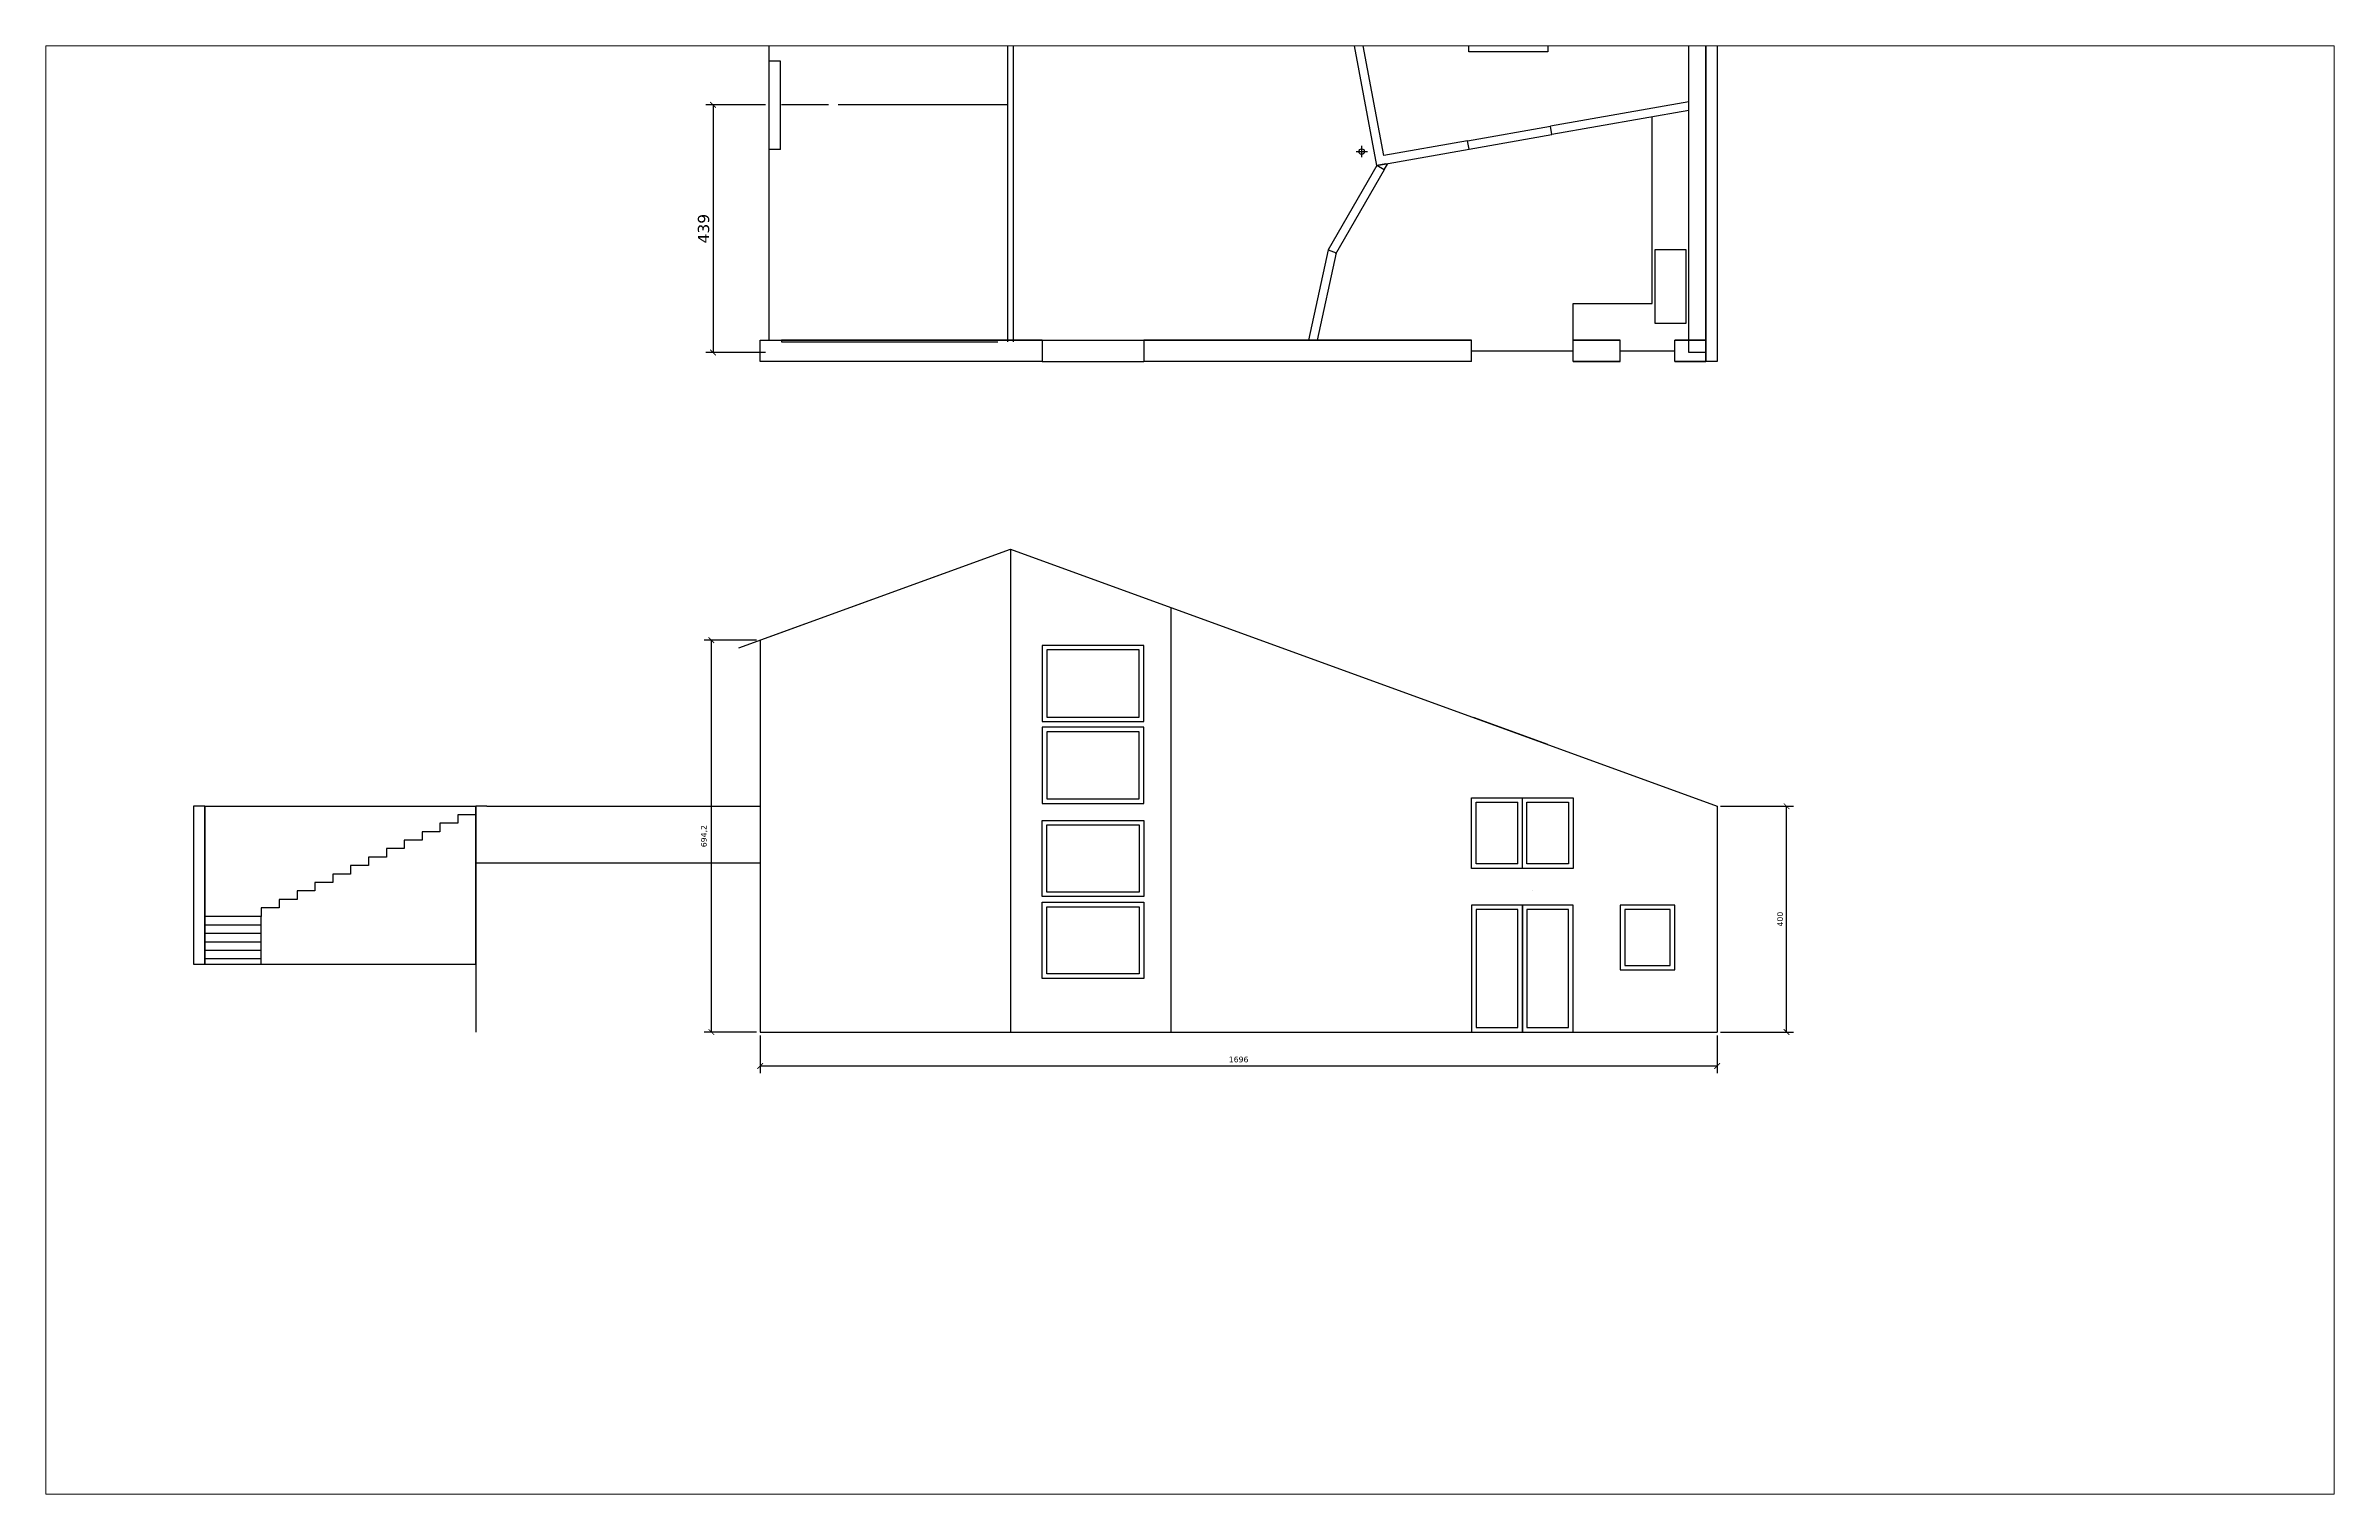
# Paper-space layout 'façade-est' of a CAD drawing. Header units: centimetres. Extents: x -73 to 333, y -23 to 233.
# The model-space entities are those that its viewports show. They can reach past a viewport. Long polylines and large blocks are cut down to what shows.
import ezdxf

# ---------------------------------------------------------------- set-up
doc = ezdxf.new("R2010")
doc.units = ezdxf.units.CM
doc.header["$PDMODE"] = 34
doc.header["$PDSIZE"] = 100
for name, color, linetype in [('A-FP 1', 2, 'Continuous'), ('A-Roof', 2, 'Continuous'), ('A-Wall', 30, 'Continuous'), ('AC-Calcul ratios', 4, 'Continuous'), ('Dimensions', 6, 'Continuous'), ('Facade-VUE', 233, 'Continuous'), ('I-Cloison', 11, 'Continuous'), ('I-STAIRS', 44, 'Continuous'), ('Isolant pourtour radier', 36, 'Continuous'), ('Mobilier PMR', 201, 'Continuous'), ('Mur de soutenement', 1, 'Continuous'), ('Portes', 3, 'Continuous'), ('Title Block', 250, 'Continuous')]:
    doc.layers.add(name, color=color, linetype=linetype)
doc.styles.add('Seb', font='Verdana.ttf')
doc.dimstyles.new('d', dxfattribs={"dimtxt": 1, "dimasz": 1, "dimexe": 1.25, "dimexo": 0.625, "dimtad": 1, "dimdec": 1, "dimlfac": 0.1, "dimtxsty": 'Seb', "dimblk": 'ARCHTICK', "dimblk1": 'ARCHTICK', "dimblk2": 'ARCHTICK', "dimcen": 2.5, "dimclrd": 256, "dimclre": 256, "dimadec": 0, "dimazin": 0, "dimtfac": 1, "dimtdec": 1, "dimtmove": 0, "dimatfit": 3, "dimldrblk": 'ARCHTICK', "dimfxl": 1, "dimlwd": -1, "dimlwe": -1, "dimarcsym": 0})

# ---------------------------------------------------------------- blocks, each defined once
blk = doc.blocks.new('_ArchTick')
at = {"color": 0, "linetype": 'ByBlock', "const_width": 0.15}
blk.add_lwpolyline([(-0.5, -0.5), (0.5, 0.5)], dxfattribs=at)
blk = doc.blocks.new('*D2287')
at = {"layer": 'Defpoints', "color": 0, "transparency": 16777216}
for p in [(546431, 88371), (545437, 83981), (546431, 83981)]:
    blk.add_point(p, dxfattribs=at)
at = {"layer": 'Dimensions', "transparency": 16777216}
for p, q in [((546368, 88371), (545312, 88371)), ((545437, 88371), (545437, 83981)), ((546368, 83981), (545312, 83981))]:
    blk.add_line(p, q, dxfattribs=at)
at = {"layer": 'Dimensions', "transparency": 16777216, "xscale": 100, "yscale": 100, "zscale": 100}
for p, rotation in [((545437, 88371), 90), ((545437, 83981), 270)]:
    blk.add_blockref('_ArchTick', p, dxfattribs=dict(at, rotation=rotation))
at = {"layer": 'Dimensions', "color": 0, "transparency": 16777216, "insert": (545270, 86176), "char_height": 200, "attachment_point": 5, "rotation": 90, "style": 'Seb'}
blk.add_mtext('439', dxfattribs=at)
blk = doc.blocks.new('*D2806')
at = {"layer": 'Defpoints', "color": 0, "transparency": 16777216}
for p in [(546271, 71942), (563231, 71942), (563231, 71340)]:
    blk.add_point(p, dxfattribs=at)
at = {"layer": 'Dimensions', "transparency": 16777216}
for p, q in [((546271, 71879), (546271, 71215)), ((563231, 71879), (563231, 71215)), ((546271, 71340), (563231, 71340))]:
    blk.add_line(p, q, dxfattribs=at)
at = {"layer": 'Dimensions', "transparency": 16777216, "xscale": 100, "yscale": 100, "zscale": 100, "rotation": 180}
blk.add_blockref('_ArchTick', (546271, 71340), dxfattribs=at)
at = {"layer": 'Dimensions', "transparency": 16777216, "xscale": 100, "yscale": 100, "zscale": 100}
blk.add_blockref('_ArchTick', (563231, 71340), dxfattribs=at)
at = {"layer": 'Dimensions', "color": 0, "transparency": 16777216, "insert": (554751, 71455), "char_height": 100, "attachment_point": 5, "style": 'Seb'}
blk.add_mtext('1696', dxfattribs=at)
blk = doc.blocks.new('*D2807')
at = {"layer": 'Defpoints', "color": 0, "transparency": 16777216}
for p in [(563231, 75942), (564463, 75942), (563231, 71942)]:
    blk.add_point(p, dxfattribs=at)
at = {"layer": 'Dimensions', "transparency": 16777216}
for p, q in [((563293, 75942), (564588, 75942)), ((564463, 71942), (564463, 75942)), ((563293, 71942), (564588, 71942))]:
    blk.add_line(p, q, dxfattribs=at)
at = {"layer": 'Dimensions', "transparency": 16777216, "xscale": 100, "yscale": 100, "zscale": 100}
for p, rotation in [((564463, 75942), 90), ((564463, 71942), 270)]:
    blk.add_blockref('_ArchTick', p, dxfattribs=dict(at, rotation=rotation))
at = {"layer": 'Dimensions', "color": 0, "transparency": 16777216, "insert": (564348, 73942), "char_height": 100, "attachment_point": 5, "rotation": 90, "style": 'Seb'}
blk.add_mtext('400', dxfattribs=at)
blk = doc.blocks.new('*D2808')
at = {"layer": 'Defpoints', "color": 0, "transparency": 16777216}
for p in [(545407, 78884), (546271, 78884), (546271, 71942)]:
    blk.add_point(p, dxfattribs=at)
at = {"layer": 'Dimensions', "transparency": 16777216}
for p, q in [((546208, 78884), (545282, 78884)), ((545407, 71942), (545407, 78884)), ((546208, 71942), (545282, 71942))]:
    blk.add_line(p, q, dxfattribs=at)
at = {"layer": 'Dimensions', "transparency": 16777216, "xscale": 100, "yscale": 100, "zscale": 100}
for p, rotation in [((545407, 78884), 90), ((545407, 71942), 270)]:
    blk.add_blockref('_ArchTick', p, dxfattribs=dict(at, rotation=rotation))
at = {"layer": 'Dimensions', "color": 0, "transparency": 16777216, "insert": (545281, 75413), "char_height": 100, "attachment_point": 5, "rotation": 90, "style": 'Seb'}
blk.add_mtext('694,2', dxfattribs=at)

msp = doc.modelspace()

# ---------------------------------------------------------------- linework, layer by layer
at = {"layer": 'A-FP 1'}
for p, q in [((541430.8, 75941.79), (546270.8, 75941.79)), ((541230.8, 74941.79), (546270.8, 74941.79))]:
    msp.add_line(p, q, dxfattribs=at)
at = {"layer": 'A-Roof'}
for p, q in [((545894.93, 78746.75), (550709.59, 80499.14)), ((546430.8, 78941.79), (550709.59, 80499.14)), ((550709.59, 80499.14), (563230.8, 75941.79)), ((563230.8, 75941.79), (563230.8, 75341.79))]:
    msp.add_line(p, q, dxfattribs=at)
at = {"layer": 'A-Wall'}
for p, q in [((546270.8, 83821.39), (546270.8, 84201.39)), ((546270.8, 84201.39), (551270.8, 84201.39)), ((551270.8, 84201.39), (551270.8, 83821.39)), ((553070.8, 84201.39), (553070.8, 83821.39)), ((553070.8, 84201.39), (558880.8, 84201.39)), ((558880.8, 83821.39), (558880.8, 84201.39)), ((560680.8, 83821.39), (560680.8, 84201.39)), ((560680.8, 84201.39), (561515.8, 84201.39)), ((561515.8, 83821.39), (561515.8, 84201.39)), ((562480.8, 83821.39), (562480.8, 84201.39)), ((562480.8, 84201.39), (563030.8, 84201.39)), ((563030.8, 84201.39), (563030.8, 83821.39)), ((551270.8, 83821.39), (546270.8, 83821.39)), ((558880.8, 83821.39), (553070.8, 83821.39)), ((561515.8, 83821.39), (560680.8, 83821.39)), ((563030.8, 83821.39), (562480.8, 83821.39)), ((546270.8, 78883.56), (546270.8, 71941.79))]:
    msp.add_line(p, q, dxfattribs=at)
for points in [[(551270.8, 84201.39), (546650.8, 84201.39)], [(558880.8, 84201.39), (553070.8, 84201.39)], [(561515.8, 84201.39), (560680.8, 84201.39)], [(562480.8, 83821.39), (563030.8, 83821.39), (563030.8, 84201.39), (562480.8, 84201.39)], [(560680.8, 83821.39), (561515.8, 83821.39)]]:
    msp.add_lwpolyline(points, dxfattribs=at)
at = {"layer": 'AC-Calcul ratios'}
for p, q in [((557201.39, 87295.82), (556745.63, 89729.64)), ((557322.77, 87471.2), (556893.64, 89755.74)), ((562730.8, 88424.78), (560276.35, 87992)), ((562730.8, 88272.47), (560302.53, 87843.57)), ((558809.84, 87733.41), (557322.77, 87471.2)), ((558836.17, 87584.08), (558809.84, 87733.41)), ((560302.69, 87842.66), (560276.35, 87992)), ((557201.39, 87295.82), (558836.17, 87584.08)), ((557358.95, 87323.65), (557201.39, 87295.82)), ((557331.3, 87220.82), (557201.39, 87295.82)), ((557331.3, 87220.82), (557394.23, 87329.82)), ((556338.57, 85801.37), (555991.53, 84201.39)), ((556480.19, 85746.67), (556145.02, 84201.39)), ((556338.57, 85801.37), (556480.19, 85746.67)), ((555991.53, 84201.39), (556145.02, 84201.39))]:
    msp.add_line(p, q, dxfattribs=at)
at = {"layer": 'Facade-VUE'}
for p, q in [((550709.59, 80499.14), (550709.59, 71941.79)), ((553549.97, 79465.33), (553549.97, 71941.79)), ((559700.8, 74921.79), (559700.8, 76011.79)), ((559780.8, 74841.79), (559780.8, 76091.79)), ((559860.8, 74921.79), (559860.8, 76011.79))]:
    msp.add_line(p, q, dxfattribs=at)
for points in [[(551270.8, 77441.79), (553070.8, 77441.79), (553070.8, 78791.79), (551270.8, 78791.79)], [(551350.8, 77521.79), (552990.8, 77521.79), (552990.8, 78711.79), (551350.8, 78711.79)], [(551270.8, 75991.79), (553070.8, 75991.79), (553070.8, 77341.79), (551270.8, 77341.79)], [(551350.8, 76071.79), (552990.8, 76071.79), (552990.8, 77261.79), (551350.8, 77261.79)], [(560680.8, 74841.79), (558880.8, 74841.79), (558880.8, 76091.79), (560680.8, 76091.79)], [(553070.8, 74341.79), (551270.8, 74341.79), (551270.8, 75691.79), (553070.8, 75691.79)], [(552990.8, 74421.79), (551350.8, 74421.79), (551350.8, 75611.79), (552990.8, 75611.79)], [(553070.8, 72891.79), (551270.8, 72891.79), (551270.8, 74241.79), (553070.8, 74241.79)], [(552990.8, 72971.79), (551350.8, 72971.79), (551350.8, 74161.79), (552990.8, 74161.79)], [(558880.8, 71941.79), (559780.8, 71941.79), (559780.8, 74191.79), (558880.8, 74191.79)], [(558960.8, 72021.79), (559700.8, 72021.79), (559700.8, 74111.79), (558960.8, 74111.79)], [(559780.8, 71941.79), (560680.8, 71941.79), (560680.8, 74191.79), (559780.8, 74191.79)], [(559860.8, 72021.79), (560600.8, 72021.79), (560600.8, 74111.79), (559860.8, 74111.79)], [(561515.8, 74191.79), (561515.8, 73041.79), (562480.8, 73041.79), (562480.8, 74191.79)], [(561595.8, 74111.79), (561595.8, 73121.79), (562400.8, 73121.79), (562400.8, 74111.79)]]:
    msp.add_lwpolyline(points, close=True, dxfattribs=at)
for points in [[(559700.8, 74921.79), (558960.8, 74921.79), (558960.8, 76011.79), (559700.8, 76011.79)], [(559860.8, 76011.79), (560600.8, 76011.79), (560600.8, 74921.79), (559860.8, 74921.79)]]:
    msp.add_lwpolyline(points, dxfattribs=at)
at = {"layer": 'I-Cloison'}
for p, q in [((550660.8, 84171.39), (550660.8, 93361.39)), ((550760.8, 84171.39), (550760.8, 93361.39)), ((546430.8, 87581.39), (546430.8, 89141.39)), ((546630.8, 89141.39), (546430.8, 89141.39)), ((546630.8, 87581.39), (546630.8, 89141.39)), ((550660.8, 88371.39), (547657.02, 88371.39)), ((550660.8, 84171.39), (550660.8, 88371.39)), ((546630.8, 87581.39), (546430.8, 87581.39)), ((546650.8, 84171.39), (550484.59, 84171.39)), ((559951.71, 74441.79), (559951.71, 74441.79))]:
    msp.add_line(p, q, dxfattribs=at)
msp.add_lwpolyline([(546650.8, 84201.39), (546650.8, 84171.39)], dxfattribs=at)
at = {"layer": 'I-STAIRS'}
for p, q in [((541230.8, 73141.79), (541230.8, 75941.79)), ((541230.8, 75941.79), (541230.8, 75791.79)), ((540597.47, 75491.79), (540280.8, 75491.79)), ((540280.8, 75491.79), (540280.8, 75341.79)), ((540914.14, 75641.79), (540597.47, 75641.79)), ((540597.47, 75641.79), (540597.47, 75491.79)), ((541230.8, 75791.79), (540914.14, 75791.79)), ((540914.14, 75791.79), (540914.14, 75641.79)), ((539647.47, 75041.79), (539330.8, 75041.79)), ((539330.8, 75041.79), (539330.8, 74891.79)), ((539964.14, 75191.79), (539647.47, 75191.79)), ((539647.47, 75191.79), (539647.47, 75041.79)), ((540280.8, 75341.79), (539964.14, 75341.79)), ((539964.14, 75341.79), (539964.14, 75191.79)), ((539014.14, 74741.79), (538697.47, 74741.79)), ((538697.47, 74741.79), (538697.47, 74591.79)), ((539330.8, 74891.79), (539014.14, 74891.79)), ((539014.14, 74891.79), (539014.14, 74741.79)), ((538064.14, 74291.79), (537747.47, 74291.79)), ((537747.47, 74291.79), (537747.47, 74141.79)), ((538380.8, 74441.79), (538064.14, 74441.79)), ((538064.14, 74441.79), (538064.14, 74291.79)), ((538697.47, 74591.79), (538380.8, 74591.79)), ((538380.8, 74591.79), (538380.8, 74441.79)), ((537430.8, 73991.79), (536430.8, 73991.79)), ((536430.8, 73141.79), (536430.8, 73991.79)), ((536430.8, 73991.79), (536430.8, 73241.79)), ((536430.8, 73841.79), (537430.8, 73841.79)), ((537747.47, 74141.79), (537430.8, 74141.79)), ((537430.8, 74141.79), (537430.8, 73991.79)), ((537430.8, 73141.79), (537430.8, 73991.79)), ((536430.8, 73691.79), (537430.8, 73691.79)), ((536430.8, 73541.79), (537430.8, 73541.79)), ((536430.8, 73391.79), (537430.8, 73391.79)), ((536430.8, 73241.79), (537430.8, 73241.79))]:
    msp.add_line(p, q, dxfattribs=at)
at = {"layer": 'Isolant pourtour radier'}
msp.add_lwpolyline([(563030.8, 83981.39), (562730.8, 83981.39), (562730.8, 95581.39), (563030.8, 95581.39)], close=True, dxfattribs=at)
at = {"layer": 'Mobilier PMR'}
for p, q in [((562080.8, 84851.39), (562080.8, 88157.66)), ((560680.8, 84201.39), (560680.8, 84851.39)), ((560680.8, 84851.39), (562080.8, 84851.39))]:
    msp.add_line(p, q, dxfattribs=at)
at = {"layer": 'Mur de soutenement'}
for p, q in [((560230.8, 77033.7), (558915.23, 77512.53)), ((536430.8, 75941.79), (536230.8, 75941.79)), ((536230.8, 75941.79), (536230.8, 73141.79)), ((536430.8, 75941.79), (541230.8, 75941.79)), ((536430.8, 75941.79), (536430.8, 73141.79)), ((536430.8, 73141.79), (536430.8, 75941.79)), ((541430.8, 75941.79), (541230.8, 75941.79)), ((541230.8, 75941.79), (541230.8, 71941.79)), ((541230.8, 75941.79), (541230.8, 72941.79)), ((563230.8, 75741.79), (563230.8, 71941.79)), ((541230.8, 73941.79), (541230.8, 72941.79)), ((536230.8, 73141.79), (536430.8, 73141.79)), ((536430.8, 73141.79), (541230.8, 73141.79)), ((546270.8, 71941.79), (563230.8, 71941.79))]:
    msp.add_line(p, q, dxfattribs=at)
for points in [[(563030.8, 99581.39), (563230.8, 99581.39), (563230.8, 83821.39), (563030.8, 83821.39), (563030.8, 99381.39)], [(558830.81, 90451.36), (560230.81, 90451.36), (560230.81, 89311.36), (558830.81, 89311.36), (558830.81, 90451.36)]]:
    msp.add_lwpolyline(points, dxfattribs=at)
at = {"layer": 'Portes'}
for p, q in [((546430.8, 89141.39), (546430.8, 92521.39)), ((547480.8, 88371.39), (546650.8, 88371.39)), ((558810.13, 87731.8), (560276.64, 87990.38)), ((558836.17, 87584.08), (560302.69, 87842.66)), ((546430.8, 84201.39), (546430.8, 87581.39)), ((557201.39, 87295.82), (556338.57, 85801.37)), ((557331.3, 87220.82), (556468.47, 85726.37)), ((551270.8, 84201.39), (553070.8, 84201.39)), ((558880.8, 84011.39), (560680.8, 84011.39)), ((561515.8, 84011.39), (562480.8, 84011.39)), ((551270.8, 83821.39), (553070.8, 83821.39))]:
    msp.add_line(p, q, dxfattribs=at)
msp.add_lwpolyline([(562130.8, 84501.39), (562680.8, 84501.39), (562680.8, 85801.39), (562130.8, 85801.39)], close=True, dxfattribs=at)
msp.add_point((556932.8, 87541.39), dxfattribs=at)

# ---------------------------------------------------------------- dimensions: what is measured, and where the dimension line sits
at = {"layer": 'Dimensions'}
dim = msp.add_linear_dim(base=(545437.34, 83981.39), p1=(546430.8, 88371.39), p2=(546430.8, 83981.39), angle=90, dimstyle='d', override={"dimtxt": 2}, dxfattribs=at)
dim.commit()
dim.dimension.update_dxf_attribs({"geometry": '*D2287', "text_midpoint": (545270.07, 86176.39)})
for base, p1, p2, picture, middle in [((545407.47, 78883.56), (546270.8, 71941.79), (546270.8, 78883.56), '*D2808', (545281.17, 75412.68)), ((564462.85, 75941.79), (563230.8, 71941.79), (563230.8, 75941.79), '*D2807', (564347.96, 73941.79))]:
    dim = msp.add_linear_dim(base=base, p1=p1, p2=p2, angle=90, dimstyle='d', dxfattribs=at)
    dim.commit()
    dim.dimension.update_dxf_attribs({"geometry": picture, "text_midpoint": middle})
dim = msp.add_linear_dim(base=(563230.8, 71339.9), p1=(546270.8, 71941.79), p2=(563230.8, 71941.79), dimstyle='d', dxfattribs=at)
dim.commit()
dim.dimension.update_dxf_attribs({"geometry": '*D2806', "text_midpoint": (554750.8, 71339.9), "dimtype": 160})

psp = doc.layouts.new('façade-est')

# ---------------------------------------------------------------- viewports
at = {"layer": 'Title Block', "view_target_point": (16313.45, 2053.84)}
psp.add_viewport(center=(129.97, 104.83), size=(405.57, 256.6426), view_center_point=(537576.1, 74530.68), view_height=25664.2626, dxfattribs=at)

doc.saveas('drawing.dxf')
